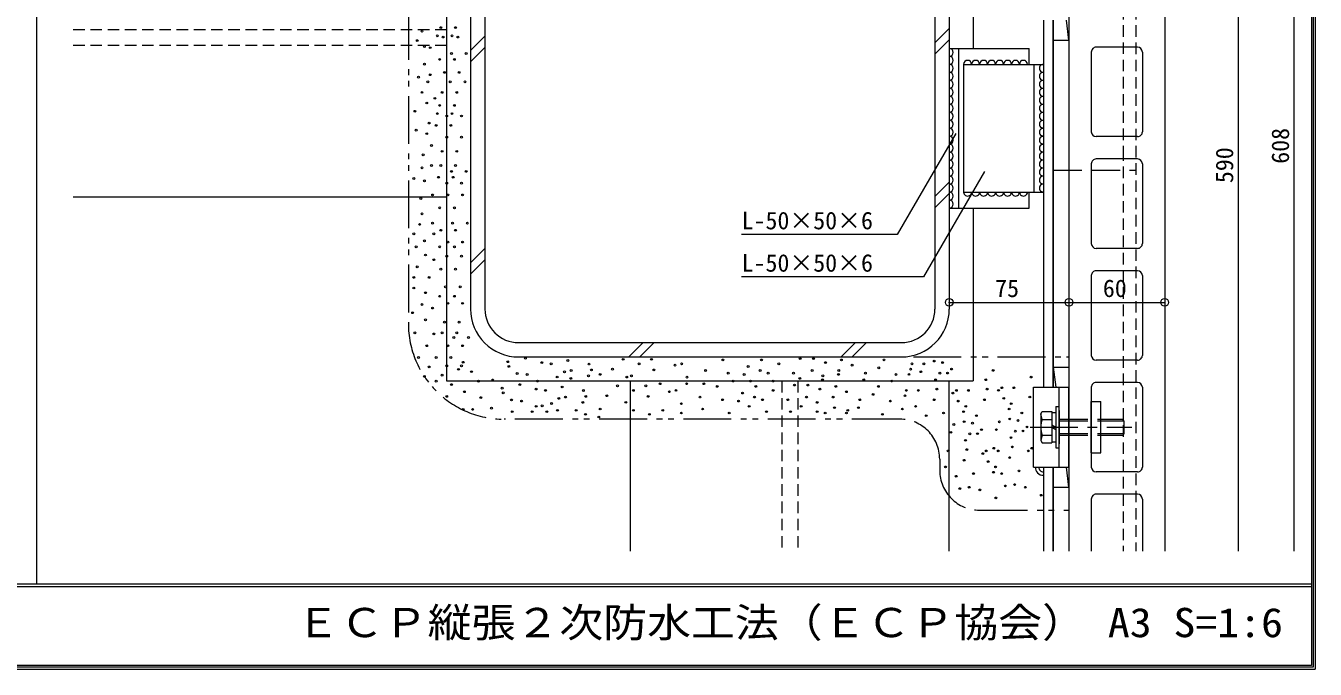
# Model space of a CAD drawing. Units: millimetres at full size, sheet at 1:6; details may follow other scales. Extents: x -1209 to 1209, y -852 to 852.
# Drawn here: x 401 to 1209, y -852 to -449 of the extents above; entities that cross this region are included whole.
import ezdxf
from ezdxf.enums import TextEntityAlignment as Align

# ---------------------------------------------------------------- set-up
doc = ezdxf.new("R2010")
doc.units = ezdxf.units.MM
doc.header["$LTSCALE"] = 6
doc.header["$PDMODE"] = 32
doc.header["$PDSIZE"] = 4.8
for name, pattern in [('CHAIN1', [8, 5, -1, 1, -1]), ('DASHED1', [1.8, 1.2, -0.6]), ('DASHED3', [4, 3, -1]), ('DOUBLE_CHAIN1', [8.8, 5, -1, 0.6, -0.6, 0.6, -1])]:
    doc.linetypes.add(name, pattern=pattern)
for name, color, linetype, lineweight in [('0-0_WAKU', 7, 'Continuous', 5), ('0-1_AL', 5, 'Continuous', 5), ('0-2_SUNPO', 7, 'Continuous', 5), ('0-3_STEEL', 6, 'Continuous', 5), ('0-4_KANAMONO', 6, 'Continuous', 5), ('0-5_FUKUSIZA', 3, 'Continuous', 5), ('0-6_HIFUKU', 4, 'Continuous', 5), ('0-7_KUTAI', 4, 'Continuous', 5)]:
    doc.layers.add(name, color=color, linetype=linetype, lineweight=lineweight)
doc.styles.add('ＭＳ ゴシック', font='')
doc.styles.get('ＭＳ ゴシック').set_extended_font_data('MS Gothic')

msp = doc.modelspace()

# ---------------------------------------------------------------- linework, layer by layer
at = {"layer": '0-0_WAKU'}
for p, q in [((408, 850), (408, -799)), ((1207, 850), (1207, -850)), ((1208.207, 851.207), (1208.207, -851.207)), ((1209.414, 852.414), (1209.414, -852.414)), ((-1207, -799), (1207, -799)), ((-1207, -800.7), (1207, -800.7)), ((-1209.414, -852.414), (1209.414, -852.414)), ((1208.207, -851.207), (-1208.207, -851.207)), ((1207, -850), (-1207, -850))]:
    msp.add_line(p, q, dxfattribs=at)
at = {"layer": '0-1_AL'}
for p, q in [((1115.098, -241.919), (1115.098, -778.369)), ((1055.098, -292.798), (1055.098, -778.369)), ((1069.098, -465.798), (1069.098, -515.798)), ((1098.098, -462.798), (1072.098, -462.798)), ((1101.098, -465.798), (1101.098, -515.798)), ((1098.098, -518.798), (1072.098, -518.798)), ((1098.098, -532.798), (1072.098, -532.798)), ((1069.098, -535.798), (1069.098, -585.798)), ((1101.098, -535.798), (1101.098, -585.798)), ((1098.098, -588.797), (1072.098, -588.797)), ((1069.098, -605.798), (1069.098, -655.798)), ((1098.098, -602.798), (1072.098, -602.798)), ((1101.098, -605.798), (1101.098, -655.798)), ((1098.098, -658.798), (1072.098, -658.798)), ((1069.098, -675.798), (1069.098, -725.798)), ((1098.098, -672.798), (1072.098, -672.798)), ((1101.098, -675.798), (1101.098, -725.798)), ((1098.098, -728.798), (1072.098, -728.798)), ((1098.098, -742.798), (1072.098, -742.798)), ((1069.098, -745.798), (1069.098, -778.369)), ((1101.098, -745.798), (1101.098, -778.369))]:
    msp.add_line(p, q, dxfattribs=at)
for centre, start, end in [((1072.098, -465.798), 89.99994, 179.99994), ((1098.098, -465.798), 359.99997, 89.99997), ((1072.098, -515.798), 179.99994, 269.99994), ((1098.098, -515.798), 269.99992, 359.99997), ((1072.098, -535.798), 89.99994, 179.99994), ((1098.098, -535.798), 359.99997, 89.99997), ((1072.098, -585.798), 179.99994, 269.99994), ((1098.098, -585.798), 269.99992, 359.99997), ((1072.098, -605.798), 89.99994, 179.99994), ((1098.098, -605.798), 359.99997, 89.99997), ((1072.098, -655.798), 179.99994, 269.99994), ((1098.098, -655.798), 269.99992, 359.99997), ((1072.098, -675.798), 89.99994, 179.99994), ((1098.098, -675.798), 359.99997, 89.99997), ((1072.098, -725.798), 179.99994, 269.99994), ((1098.098, -725.798), 269.99992, 359.99997), ((1072.098, -745.798), 89.99994, 179.99994), ((1098.098, -745.798), 359.99997, 89.99997)]:
    msp.add_arc(centre, 3, start, end, dxfattribs=at)
at = {"layer": '0-2_SUNPO'}
for p, q in [((1196.326, -778.369), (1196.326, -221.798)), ((1161.326, -778.369), (1161.326, -239.798)), ((984.103, -516.789), (947.518, -580.157)), ((1002.129, -540.583), (963.95, -606.71)), ((947.518, -580.157), (849.954, -580.157)), ((963.95, -606.71), (849.954, -606.71)), ((980.099, -622.6), (1055.098, -622.6)), ((1055.098, -622.6), (1115.098, -622.6))]:
    msp.add_line(p, q, dxfattribs=at)
for p in [(980.099, -622.6), (1055.098, -622.6), (1115.098, -622.6)]:
    msp.add_point(p, dxfattribs=at)
at = {"layer": '0-3_STEEL', "linetype": 'DASHED1'}
for p, q in [((1089.099, -297.797), (1089.099, -526.798)), ((1089.099, -526.798), (1089.099, -778.369))]:
    msp.add_line(p, q, dxfattribs=at)
at = {"layer": '0-3_STEEL'}
for p, q in [((1039.098, -445.79), (1039.098, -675.798)), ((1039.098, -725.799), (1039.098, -778.369)), ((1045.098, -725.799), (1045.098, -778.369))]:
    msp.add_line(p, q, dxfattribs=at)
at = {"layer": '0-4_KANAMONO', "linetype": 'DASHED1'}
msp.add_line((1097.097, -254.648), (1097.097, -778.369), dxfattribs=at)
at = {"layer": '0-4_KANAMONO'}
for p, q in [((1045.097, -675.798), (1045.097, -445.79)), ((1045.497, -675.798), (1045.497, -445.79)), ((1032.944, -725.799), (1032.944, -675.798)), ((1032.944, -675.798), (1055.096, -675.798)), ((1048.946, -725.799), (1048.946, -675.798)), ((1055.096, -725.799), (1055.096, -675.798)), ((1069.097, -684.797), (1075.097, -684.797)), ((1069.097, -716.797), (1069.097, -684.797)), ((1075.097, -716.797), (1075.097, -684.797)), ((1037.444, -692.547), (1038.347, -690.981)), ((1037.444, -692.547), (1037.444, -709.047)), ((1038.269, -695.892), (1037.444, -692.547)), ((1038.35, -690.984), (1044.446, -690.984)), ((1044.446, -690.984), (1044.446, -710.613)), ((1044.446, -691.599), (1046.945, -691.599)), ((1046.945, -687.797), (1046.945, -713.797)), ((1046.945, -687.797), (1048.946, -687.797)), ((1048.946, -690.297), (1048.946, -711.297)), ((1038.272, -695.892), (1044.446, -695.892)), ((1044.446, -699.354), (1046.945, -700.797)), ((1044.446, -700.797), (1046.945, -702.24)), ((1075.097, -695.799), (1088.867, -695.799)), ((1075.097, -696.798), (1089.446, -696.798)), ((1089.446, -696.798), (1088.867, -695.799)), ((1038.272, -705.705), (1044.446, -705.705)), ((1038.35, -710.613), (1044.446, -710.613)), ((1044.446, -709.998), (1046.945, -709.998)), ((1075.097, -704.799), (1089.446, -704.799)), ((1075.097, -705.798), (1088.867, -705.798)), ((1046.945, -713.797), (1048.946, -713.797)), ((1069.097, -716.797), (1075.097, -716.797)), ((1032.944, -725.799), (1055.096, -725.799)), ((1045.097, -778.369), (1045.097, -725.799)), ((1045.497, -778.369), (1045.497, -725.799))]:
    msp.add_line(p, q, dxfattribs=at)
at = {"layer": '0-4_KANAMONO', "linetype": 'DASHED3'}
for p, q in [((1045.097, -539.796), (1097.097, -539.799)), ((1048.946, -695.796), (1075.097, -695.796)), ((1048.946, -696.798), (1075.097, -696.798)), ((1048.946, -704.796), (1075.097, -704.796)), ((1048.946, -705.798), (1075.097, -705.798))]:
    msp.add_line(p, q, dxfattribs=at)
at = {"layer": '0-4_KANAMONO', "color": 7, "linetype": 'CHAIN1'}
msp.add_line((1030.743, -700.798), (1094.502, -700.798), dxfattribs=at)
at = {"layer": '0-4_KANAMONO'}
for points in [[(1089.446, -696.798), (1089.446, -704.799), (1088.867, -705.798)], [(1038.269, -705.705), (1037.444, -709.047), (1038.347, -710.613)]]:
    msp.add_lwpolyline(points, dxfattribs=at)
msp.add_arc((1052.444, -700.797), 15, 160.90317, 199.09695, dxfattribs=at)
at = {"layer": '0-5_FUKUSIZA'}
for points in [[(1045.499, -458.292), (1055.099, -458.292), (1053.499, -445.792)], [(1047.099, -675.796), (1045.499, -663.296), (1055.098, -663.296)], [(1045.499, -738.297), (1055.099, -738.297), (1053.499, -725.797)]]:
    msp.add_lwpolyline(points, dxfattribs=at)
for centre, radius, start, end in [((980.099, -466.007), 2.5, 270, 90), ((980.099, -471.007), 2.5, 270, 90), ((980.099, -476.007), 2.5, 270, 90), ((991.599, -473.507), 2.5, 0, 179.99998), ((996.599, -473.507), 2.5, 0, 179.99998), ((1001.599, -473.507), 2.5, 0, 179.99998), ((1006.599, -473.507), 2.5, 0, 179.99998), ((1011.599, -473.507), 2.5, 0, 179.99998), ((1016.599, -473.507), 2.5, 0, 179.99998), ((1021.599, -473.507), 2.5, 0, 179.99998), ((1026.599, -473.507), 2.5, 0, 179.99998), ((1039.099, -476.007), 2.5, 89.99998, 269.99998), ((980.099, -481.007), 2.5, 270, 90), ((980.099, -486.007), 2.5, 270, 90), ((1039.099, -481.007), 2.5, 89.99998, 269.99998), ((1039.099, -486.007), 2.5, 89.99998, 269.99998), ((980.099, -491.007), 2.5, 270, 90), ((1039.099, -491.007), 2.5, 89.99998, 269.99998), ((980.099, -496.007), 2.5, 270, 90), ((980.099, -501.007), 2.5, 270, 90), ((1039.099, -496.007), 2.5, 89.99998, 269.99998), ((1039.099, -501.007), 2.5, 89.99998, 269.99998), ((980.099, -506.007), 2.5, 270, 90), ((980.099, -511.007), 2.5, 270, 90), ((1039.099, -506.007), 2.5, 89.99998, 269.99998), ((1039.099, -511.007), 2.5, 89.99998, 269.99998), ((980.099, -516.007), 2.5, 270, 90), ((1039.099, -516.007), 2.5, 89.99998, 269.99998), ((980.099, -521.007), 2.5, 270, 90), ((980.099, -526.007), 2.5, 270, 90), ((1039.099, -521.007), 2.5, 89.99998, 269.99998), ((1039.099, -526.007), 2.5, 89.99998, 269.99998), ((980.099, -531.007), 2.5, 270, 90), ((1039.099, -531.007), 2.5, 89.99998, 269.99998), ((980.099, -536.007), 2.5, 270, 90), ((980.099, -541.007), 2.5, 270, 90), ((1039.099, -536.007), 2.5, 89.99998, 269.99998), ((1039.099, -541.007), 2.5, 89.99998, 269.99998), ((980.099, -546.007), 2.5, 270, 90), ((980.099, -551.007), 2.5, 270, 90), ((1039.099, -546.007), 2.5, 89.99998, 269.99998), ((1039.099, -551.007), 2.5, 89.99998, 269.99998), ((980.099, -556.007), 2.5, 270, 90), ((991.599, -553.507), 2.5, 179.99998, 359.99998), ((996.599, -553.507), 2.5, 179.99998, 359.99998), ((1001.599, -553.507), 2.5, 179.99998, 359.99998), ((1006.599, -553.507), 2.5, 179.99998, 359.99998), ((1011.599, -553.507), 2.5, 179.99998, 359.99998), ((1016.599, -553.507), 2.5, 179.99998, 359.99998), ((1021.599, -553.507), 2.5, 179.99998, 359.99998), ((1026.599, -553.507), 2.5, 179.99998, 359.99998), ((980.099, -561.007), 2.5, 270, 90), ((1039.111, -725.811), 5.154, 179.76944, 269.76945), ((1039.111, -725.811), 3, 179.76944, 269.76945)]:
    msp.add_arc(centre, radius, start, end, dxfattribs=at)
at = {"layer": '0-6_HIFUKU', "linetype": 'DOUBLE_CHAIN1'}
for p, q in [((641.103, -387.798), (641.103, -635.798)), ((957.599, -656.797), (1055.098, -656.797)), ((949.099, -695.798), (701.103, -695.798)), ((974.099, -720.798), (974.099, -727.797)), ((999.099, -752.797), (1055.098, -752.797))]:
    msp.add_line(p, q, dxfattribs=at)
at = {"layer": '0-6_HIFUKU'}
for centre in [(649.673, -452.718), (661.483, -450.503), (670.698, -450.503), (646.721, -458.623), (659.269, -455.67), (662.959, -456.408), (668.483, -455.67), (672.174, -456.408), (651.149, -462.313), (654.84, -463.051), (668.126, -466.742), (677.341, -466.742), (651.149, -473.385), (660.745, -470.432), (669.959, -470.432), (647.459, -481.504), (653.364, -484.457), (654.84, -480.028), (663.698, -478.552), (667.388, -484.457), (672.912, -478.552), (676.603, -484.457), (649.673, -491.1), (662.221, -491.1), (671.436, -491.1), (652.626, -497.743), (657.793, -494.79), (660.745, -499.219), (669.959, -499.219), (645.245, -502.91), (659.269, -504.386), (665.174, -505.862), (668.483, -504.386), (674.388, -505.862), (645.983, -514.72), (652.626, -516.934), (654.102, -510.291), (658.531, -511.767), (667.745, -511.767), (655.578, -524.315), (665.174, -519.149), (674.388, -519.149), (650.411, -530.22), (662.221, -528.006), (671.436, -528.006), (649.673, -538.34), (655.578, -536.863), (661.483, -536.863), (668.126, -540.554), (670.698, -536.863), (677.341, -540.554), (644.506, -544.983), (651.149, -546.459), (660.007, -544.245), (665.174, -547.935), (669.221, -544.245), (674.388, -547.935), (648.935, -557.531), (656.316, -555.316), (665.912, -555.316), (675.126, -555.316), (660.745, -563.436), (669.959, -563.436), (648.197, -573.77), (649.673, -567.126), (656.316, -573.031), (668.864, -573.031), (678.079, -573.031), (644.506, -579.675), (657.054, -579.674), (661.483, -577.46), (670.698, -577.46), (645.983, -587.794), (651.149, -584.103), (660.745, -587.794), (665.912, -584.841), (669.959, -587.794), (675.126, -584.841), (651.888, -592.961), (657.054, -595.913), (665.174, -593.699), (674.388, -593.699), (646.721, -600.342), (661.483, -601.818), (670.698, -601.818), (644.506, -606.985), (644.506, -613.628), (654.102, -606.985), (664.436, -612.89), (673.65, -612.89), (651.888, -616.581), (660.745, -618.795), (669.959, -618.795), (643.768, -629.129), (649.673, -623.962), (656.316, -626.176), (665.912, -623.224), (675.126, -623.224), (651.888, -633.557), (663.698, -635.034), (672.912, -635.034), (645.245, -641.677), (657.054, -642.415), (662.221, -641.677), (669.603, -644.629), (671.436, -641.677), (678.817, -644.629), (652.626, -649.796), (665.912, -649.796), (675.126, -649.796), (647.459, -657.177), (654.102, -663.082), (658.531, -657.177), (665.174, -662.344), (667.745, -657.177), (674.388, -662.344), (675.508, -660.13), (703.405, -659.786), (704.143, -662.739), (714.477, -657.572), (724.791, -660.332), (730.631, -661.167), (741.05, -659.048), (754.336, -661.263), (775.741, -658.31), (785.693, -661.167), (793.456, -658.31), (808.219, -662.001), (812.39, -661.167), (838.253, -658.664), (854.104, -662.835), (862.447, -658.664), (873.292, -661.167), (886.641, -657.829), (894.984, -657.829), (902.492, -660.332), (912.503, -658.664), (919.177, -662.001), (939.2, -658.664), (956.72, -661.167), (964.229, -661.167), (970.7, -659.394), (975.908, -660.332), (651.149, -668.987), (662.221, -668.249), (672.555, -664.558), (680.674, -666.035), (693.961, -671.202), (709.31, -667.168), (715.614, -667.841), (734.406, -669.382), (738.973, -666.172), (742.942, -670.24), (743.145, -665.338), (753.99, -668.675), (755.812, -664.953), (761.296, -667.737), (769.007, -664.504), (777.982, -669.406), (780.908, -668.644), (794.932, -664.953), (815.727, -669.509), (827.407, -665.338), (841.59, -667.006), (851.601, -667.841), (861.612, -665.338), (866.618, -667.006), (882.469, -667.006), (886.438, -670.24), (894.149, -665.338), (900.621, -671.074), (900.823, -668.675), (910.632, -667.737), (910.835, -665.338), (926.483, -671.074), (927.52, -667.006), (935.863, -663.669), (946.709, -667.841), (954.849, -667.737), (955.886, -664.504), (962.357, -666.069), (971.534, -671.074), (974.24, -667.006), (979.043, -666.903), (981.546, -664.4), (1002.927, -671.074), (1007.562, -665.223), (1031.445, -669.395), (658.531, -671.94), (668.126, -674.154), (676.246, -678.583), (685.103, -671.94), (699.865, -676.368), (700.604, -679.321), (710.937, -674.154), (721.251, -676.914), (722.085, -671.909), (727.091, -677.748), (737.51, -675.63), (750.796, -677.845), (772.201, -674.892), (782.153, -677.748), (789.916, -674.892), (798.839, -673.577), (804.679, -678.583), (808.85, -677.748), (815.524, -673.577), (826.37, -673.577), (834.713, -675.246), (844.724, -671.909), (855.57, -671.909), (858.907, -675.246), (869.752, -671.909), (869.752, -677.748), (883.101, -674.411), (891.444, -674.411), (898.952, -676.914), (908.964, -675.246), (915.638, -678.583), (935.661, -675.246), (944.003, -671.909), (953.18, -677.748), (960.689, -677.748), (972.369, -676.914), (984.572, -677.748), (992.081, -677.748), (1003.761, -676.914), (1010.899, -677.737), (1013.091, -676.069), (1020.6, -676.069), (665.174, -681.535), (686.579, -682.273), (705.771, -683.75), (712.074, -684.423), (730.867, -685.964), (735.434, -682.754), (739.605, -681.92), (750.451, -685.257), (752.272, -681.535), (765.468, -681.086), (777.368, -685.226), (791.393, -681.535), (812.187, -686.091), (823.867, -681.92), (838.05, -683.588), (848.061, -684.423), (850.564, -679.417), (858.073, -681.92), (863.078, -683.588), (878.93, -683.588), (890.609, -681.92), (897.284, -685.257), (907.295, -681.92), (923.981, -683.588), (932.323, -680.251), (943.169, -684.423), (952.346, -681.086), (970.7, -683.588), (982.38, -679.417), (985.717, -684.423), (1002.092, -683.588), (1014.236, -682.743), (1018.931, -686.08), (1030.611, -681.909), (675.508, -689.655), (681.412, -689.655), (693.222, -688.916), (706.234, -691.097), (718.748, -691.097), (721.251, -687.76), (724.962, -687.44), (727.925, -691.097), (734.599, -690.263), (746.279, -690.263), (752.119, -692.766), (760.462, -694.434), (761.296, -689.428), (782.153, -690.263), (792.165, -692.766), (800.507, -690.263), (812.187, -691.931), (825.536, -689.428), (842.221, -691.931), (854.735, -687.76), (865.581, -691.097), (880.598, -691.097), (887.272, -687.76), (897.284, -691.097), (902.289, -691.931), (908.129, -688.594), (915.638, -691.931), (916.472, -690.263), (923.146, -688.594), (938.164, -692.766), (950.678, -689.428), (959.02, -687.76), (965.695, -693.6), (976.54, -691.931), (989.054, -691.097), (990.413, -687.76), (997.087, -693.6), (1017.573, -689.417), (1025.606, -691.92), (982.951, -699.126), (989.423, -697.354), (994.631, -698.291), (1000.268, -702.359), (1009.599, -702.348), (1011.47, -697.446), (1017.942, -695.674), (1021.481, -703.286), (1023.15, -696.612), (1026.284, -703.182), (1028.787, -700.68), (981.08, -704.028), (990.257, -709.033), (992.963, -704.966), (997.766, -704.862), (1018.776, -707.354), (979.411, -715.708), (991.091, -714.873), (1001.103, -717.376), (1003.295, -715.708), (1007.93, -714.028), (1010.804, -715.708), (1019.61, -713.194), (1029.622, -715.697), (1031.814, -714.028), (977.743, -725.719), (989.423, -721.548), (1004.44, -722.382), (1009.135, -725.719), (1017.942, -719.868), (984.417, -731.559), (995.263, -729.89), (1007.777, -729.056), (1012.936, -729.879), (1023.781, -728.211), (986.709, -739.296), (992.549, -738.462), (999.223, -740.131), (1015.228, -737.617), (1021.068, -736.782), (1027.742, -738.451), (1037.753, -743.457), (1009.234, -745.136)]:
    msp.add_circle(centre, 0.567, dxfattribs=at)
at = {"layer": '0-6_HIFUKU', "linetype": 'DOUBLE_CHAIN1'}
for centre, radius, start, end in [((701.103, -635.798), 60, 180, 270), ((949.099, -720.798), 25, 0, 90), ((999.099, -727.797), 25, 180, 270)]:
    msp.add_arc(centre, radius, start, end, dxfattribs=at)
at = {"layer": '0-7_KUTAI', "color": 6}
for p, q in [((665.099, -341.797), (665.099, -671.797)), ((995.099, -341.797), (995.099, -463.507)), ((680.099, -386.796), (680.099, -626.797)), ((689.099, -386.796), (689.099, -626.797)), ((971.099, -386.796), (971.099, -626.797)), ((980.099, -386.998), (980.099, -626.797)), ((971.099, -460.012), (980.099, -451.012)), ((680.099, -464.884), (689.099, -455.884)), ((971.099, -467.083), (980.099, -458.083)), ((680.099, -471.955), (689.099, -462.955)), ((980.099, -463.507), (1030.099, -463.507)), ((986.099, -563.507), (986.099, -463.507)), ((1030.099, -473.507), (1030.099, -463.507)), ((989.099, -473.507), (989.099, -553.507)), ((989.099, -473.507), (1039.099, -473.507)), ((1033.099, -473.507), (1033.099, -553.507)), ((971.099, -556.309), (980.099, -547.309)), ((665.099, -556.797), (431.12, -556.797)), ((971.099, -563.38), (980.099, -554.38)), ((989.099, -553.507), (1039.099, -553.507)), ((995.099, -563.507), (995.099, -671.797)), ((680.099, -597.945), (689.099, -588.945)), ((680.099, -605.016), (689.099, -596.016)), ((710.099, -647.796), (950.099, -647.796)), ((779.186, -656.797), (788.186, -647.796)), ((786.257, -656.797), (795.257, -647.796)), ((912.248, -656.797), (921.248, -647.796)), ((919.319, -656.797), (928.319, -647.796)), ((710.099, -656.797), (950.099, -656.797)), ((665.099, -671.797), (995.099, -671.797)), ((780.099, -671.797), (780.099, -778.369)), ((980.099, -778.369), (980.099, -671.797))]:
    msp.add_line(p, q, dxfattribs=at)
at = {"layer": '0-7_KUTAI', "color": 6, "linetype": 'DASHED1'}
for p, q in [((665.099, -451.797), (431.12, -451.797)), ((665.099, -461.797), (431.12, -461.797)), ((875.099, -671.797), (875.099, -778.369)), ((885.099, -671.797), (885.099, -778.369))]:
    msp.add_line(p, q, dxfattribs=at)
at = {"layer": '0-7_KUTAI', "color": 6}
msp.add_lwpolyline([(980.099, -563.507), (1030.099, -563.507), (1030.099, -553.507)], dxfattribs=at)
for centre, radius, start, end in [((710.099, -626.797), 30, 179.99998, 269.99998), ((710.099, -626.797), 21, 179.99998, 269.99998), ((950.099, -626.797), 30, 270, 0), ((950.099, -626.797), 21, 270, 0)]:
    msp.add_arc(centre, radius, start, end, dxfattribs=at)

# ---------------------------------------------------------------- texts
at = {"layer": '0-0_WAKU', "style": 'ＭＳ ゴシック', "width": 1.1}
msp.add_text('ＥＣＰ縦張２次防水工法（ＥＣＰ協会） A3 S=1:6', height=18.33, dxfattribs=at).set_placement((570.71, -837.85), align=Align.BOTTOM_LEFT)
at = {"layer": '0-2_SUNPO', "style": 'ＭＳ ゴシック'}
for s, p in [('608', (1196.326, -535.798)), ('590', (1161.326, -547.923))]:
    msp.add_text(s, height=11, rotation=90, dxfattribs=at).set_placement(p, align=Align.BOTTOM_LEFT)
for s, p in [('L-50×50×6', (849.954, -580.157)), ('L-50×50×6', (849.954, -606.71)), ('75', (1008.848, -622.6)), ('60', (1076.348, -622.6))]:
    msp.add_text(s, height=11, dxfattribs=at).set_placement(p, align=Align.BOTTOM_LEFT)

doc.saveas('drawing.dxf')
